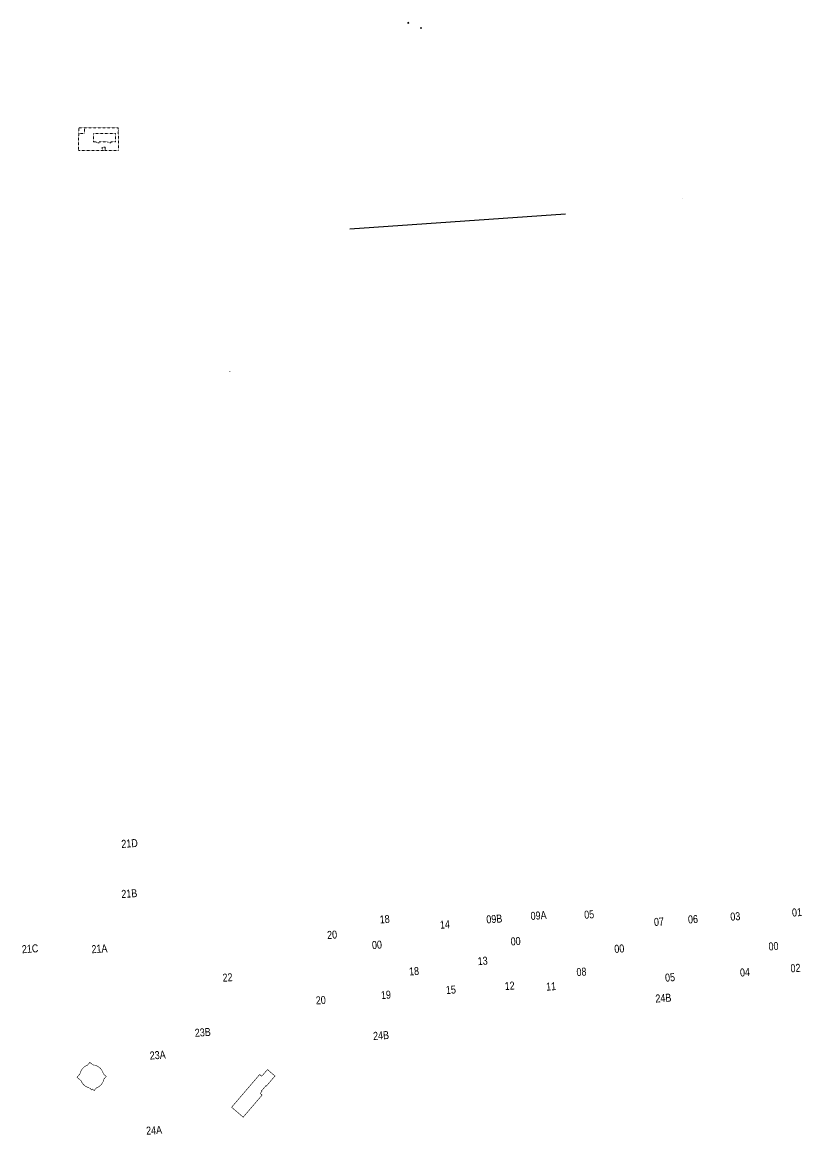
# Model space of a CAD drawing. Header units: metres. Extents: x 832186 to 835372, y 816492 to 818447.
# Drawn here: x 834002 to 835372, y 816492 to 818447 of the extents above; entities that cross this region are included whole.
import ezdxf

# ---------------------------------------------------------------- set-up
doc = ezdxf.new("R2010")
doc.units = ezdxf.units.M
doc.header["$LTSCALE"] = 20
doc.header["$MEASUREMENT"] = 0
for name, pattern in [('DASHDOT', [1, 0.5, -0.25, 0, -0.25]), ('DGN Style 2', [1.94727e-06, 0, -1.94727e-06]), ('HIDDEN', [0.375, 0.25, -0.125])]:
    doc.linetypes.add(name, pattern=pattern)
for name, color, linetype in [('$AUDIT-BAD-LAYER', 7, 'Continuous'), ('AR-BLINE_AR_BS_', 6, 'Continuous'), ('AR-SIMS_BL_', 1, 'DASHDOT'), ('AR-SITE-TXT_AR_BS_', 4, 'Continuous'), ('AR-SITEROAD_AR_BS_', 252, 'Continuous'), ('RLP0880_H1', 253, 'Continuous')]:
    doc.layers.add(name, color=color, linetype=linetype)
doc.layers.add('3XPIR-ATK-ARC-DWG-1153-XXX-XXXX-WS4$0$01709-00 Working_EVA Hoarding Tree & Topo$0$EXTENT_LANDSCAPES TO REINSTATE', color=1, linetype='Continuous', lineweight=0)
doc.layers.add('ZONE - greenery at roof', color=8, linetype='Continuous', lineweight=0)
doc.layers.add('A-LGB', color=4, linetype='Continuous', plot=False)
doc.styles.get("Standard").update_dxf_attribs({"font": 'arial.ttf'})

# ---------------------------------------------------------------- blocks, each defined once
blk = doc.blocks.new('A$C77323F92')
at = {"layer": 'AR-SITEROAD_AR_BS_', "color": 253, "linetype": 'DGN Style 2', "lineweight": 0, "elevation": 50.1, "flags": 128}
blk.add_lwpolyline([(-318.1, 20.9), (-318.1, 20.7), (-329.4, 21.5), (-333.7, 22), (-340.7, 22.5), (-341.7, 22.5), (-364.8, 24.2), (-362.5, 54), (-362.2, 58.5), (-362.1, 59.5), (-361.8, 64), (-351.4, 63.2), (-292.4, 59.1), (-292.5, 56.6), (-292.6, 54.6), (-292.7, 53.6), (-293, 49.1), (-293.1, 47.1), (-294.5, 24.7), (-295, 19.2)], close=True, dxfattribs=at)
for points in [[(-362.5, 54), (-352.1, 53.2), (-351.8, 57.7), (-351.7, 58.7), (-351.4, 63.2)], [(-336.6, 52.1), (-337.6, 37.4), (-332.7, 37.1), (-332.9, 35.6), (-327.9, 35.2), (-327.7, 36.7), (-312.4, 35.7), (-312.4, 34.1), (-307.3, 33.7), (-307.1, 35.2), (-299, 34.7), (-298.2, 49.5), (-336.6, 52.1)], [(-318.1, 20.7), (-317.6, 26.9), (-323.2, 27.3), (-323.5, 21.1), (-318.1, 20.7)]]:
    blk.add_lwpolyline(points, dxfattribs=at)

msp = doc.modelspace()

# ---------------------------------------------------------------- hatches: boundary and pattern name
at = {"layer": 'RLP0880_H1'}
h = msp.add_hatch(color=256, dxfattribs=at)
edge = h.paths.add_edge_path()
edge.add_arc((834414.7322, 818039.6288), 13.6648, 174.8479673, 175.0349736)
edge.add_line((834401.1187, 818040.8115), (834401.1244, 818040.856))
edge.add_line((834401.1244, 818040.856), (834401.1226, 818040.8559))

# ---------------------------------------------------------------- linework, layer by layer
at = {"layer": '$AUDIT-BAD-LAYER', "color": 68, "lineweight": 0}
for p, q in [((834680.0274, 818447.4041), (834680.0275, 818445.4041)), ((834702.5467, 818438.2626), (834702.5467, 818436.2626))]:
    msp.add_line(p, q, dxfattribs=at)
at = {"layer": '$AUDIT-BAD-LAYER', "color": 68, "lineweight": 0, "extrusion": (0, 0, -1)}
for centre in [(-834680.0272, 818447.8199), (-834702.5464, 818438.6784)]:
    msp.add_arc(centre, 1.0831, 202.5920316, 337.4051816, dxfattribs=at)
at = {"layer": '$AUDIT-BAD-LAYER', "color": 68, "lineweight": 0}
for centre in [(834680.0272, 818444.9876), (834702.5465, 818435.8462)]:
    msp.add_arc(centre, 1.0831, 22.5948184, 157.4079684, dxfattribs=at)
at = {"layer": '3XPIR-ATK-ARC-DWG-1153-XXX-XXXX-WS4$0$01709-00 Working_EVA Hoarding Tree & Topo$0$EXTENT_LANDSCAPES TO REINSTATE'}
msp.add_arc((834375.182, 817829.1874), 10, 147.6752176, 152.8595186, dxfattribs=at)
at = {"layer": 'A-LGB', "linetype": 'ByBlock', "ltscale": 100}
msp.add_line((834577.22, 818084.3857), (834956.457, 818110.8907), dxfattribs=at)
msp.add_line((834577.22, 818084.3857), (834956.457, 818110.8907), dxfattribs=at)
at = {"layer": 'AR-BLINE_AR_BS_', "color": 5, "extrusion": (0, 0, -1)}
msp.add_line((835162.1372, 818137.9797, 3.15), (835162.1417, 818137.98, 3.15), dxfattribs=at)
at = {"layer": 'AR-SIMS_BL_', "linetype": 'HIDDEN', "const_width": 1, "elevation": -5, "flags": 128}
msp.add_lwpolyline([(834149.3561, 816594.9943), (834144.2021, 816599.4083, 0.329573413), (834125.7001, 816615.2553), (834120.5531, 816619.6633), (834116.4751, 816614.9103, 0.254146906), (834103.1421, 816599.3723), (834098.0091, 816593.3893), (834105.1081, 816587.3153, 0.24902427), (834119.7771, 816574.7643), (834123.8361, 816571.2913), (834125.0811, 816572.7273), (834128.0461, 816570.1543), (834131.9631, 816574.7193, 0.25315142), (834145.2941, 816590.2593)], format="xyb", close=True, dxfattribs=at)
at = {"layer": 'AR-SIMS_BL_', "linetype": 'HIDDEN', "const_width": 1, "elevation": -1004, "flags": 128}
msp.add_lwpolyline([(834445.8011, 816595.7003), (834432.6141, 816607.0093), (834422.5461, 816595.2703), (834418.9601, 816598.3453), (834369.6391, 816540.8103), (834389.9821, 816523.3663), (834423.2801, 816562.1953), (834419.8971, 816565.0963), (834422.9631, 816568.6713), (834422.0481, 816569.4563), (834429.8071, 816578.5053), (834430.5251, 816577.8893), (834445.8011, 816595.7003)], dxfattribs=at)

# ---------------------------------------------------------------- block references
at = {"layer": 'ZONE - greenery at roof', "rotation": 4.000303808309575}
msp.add_blockref('A$C77323F92', (834466.2445, 818223.3413), dxfattribs=at)

# ---------------------------------------------------------------- texts
at = {"layer": 'AR-SITE-TXT_AR_BS_', "color": 7, "width": 0.8}
for s, p in [('21D', (834176.3613, 816996.3863)), ('21B', (834176.3613, 816908.3579)), ('18', (834630.3957, 816863.7175)), ('09B', (834817.782, 816863.7207)), ('09A', (834895.5749, 816869.8074)), ('05', (834989.7538, 816871.8813)), ('07', (835112.3555, 816859.1912)), ('06', (835172.177, 816863.584)), ('03', (835246.5554, 816868.5476)), ('01', (835354.9212, 816875.7494)), ('14', (834736.3236, 816854.3938)), ('20', (834537.9607, 816836.2813)), ('00', (834860.5522, 816824.9169)), ('21C', (834001.5758, 816811.3285)), ('21A', (834123.8472, 816811.3285)), ('00', (834616.7846, 816818.6005)), ('00', (835042.7059, 816811.8847)), ('00', (835313.7003, 816816.1548)), ('13', (834802.5558, 816790.3449)), ('22', (834354.1919, 816761.2391)), ('18', (834681.9633, 816772.2534)), ('08', (834976.2107, 816771.1941)), ('05', (835131.8249, 816761.337)), ('04', (835263.5332, 816770.2954)), ('02', (835352.3479, 816777.7397)), ('12', (834850.0641, 816746.6283)), ('11', (834922.8601, 816745.5929)), ('19', (834632.5559, 816730.7253)), ('15', (834746.7684, 816739.5965)), ('24B', (835114.9073, 816724.6796)), ('20', (834518.0956, 816721.3225)), ('23B', (834305.4332, 816664.4187)), ('24B', (834618.7508, 816658.9501)), ('23A', (834226.2348, 816624.5059)), ('24A', (834219.8766, 816492.4035))]:
    msp.add_text(s, height=14.0625, rotation=4.0012398, dxfattribs=at).set_placement(p)

doc.saveas('drawing.dxf')
